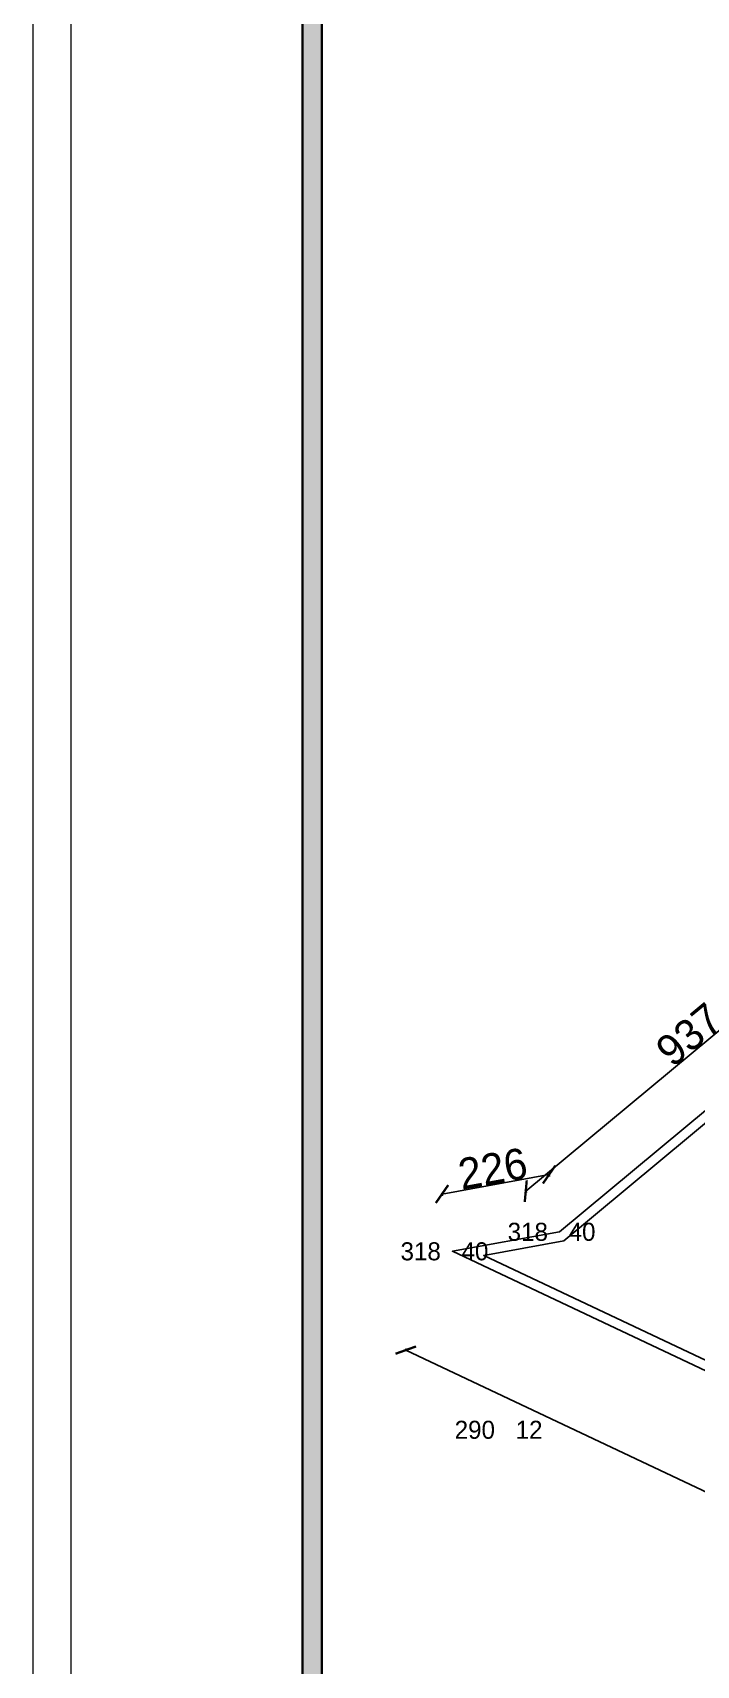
# Model space of a CAD drawing. Extents: x 775040 to 808375, y 4159409 to 4163651.
# Drawn here: x 775987 to 776331, y 4162011 to 4162858 of the extents above; entities that cross this region are included whole.
import ezdxf

# ---------------------------------------------------------------- set-up
doc = ezdxf.new("R2010")
doc.units = 0
doc.header["$MEASUREMENT"] = 0
doc.header["$PDMODE"] = 3
doc.linetypes.add('DUZ', pattern=[500, 500])
doc.layers.get('0').update_dxf_attribs({"linetype": 'DUZ'})
for name, color, linetype, lineweight in [('KALIN', 30, 'Continuous', 18), ('NKOT', 1, 'Continuous', 0), ('Z_antet', 31, 'Continuous', 30), ('Z_dış ölçü', 115, 'Continuous', 25), ('Z_iç ölçü yatay', 75, 'Continuous', 20)]:
    doc.layers.add(name, color=color, linetype=linetype, lineweight=lineweight)
doc.dimstyles.new('ölçü 200', dxfattribs={"dimscale": 4, "dimtxt": 4, "dimasz": 2, "dimexe": 0.1, "dimexo": 0.2, "dimgap": 0.05, "dimtad": 1, "dimdec": 0, "dimlfac": 4, "dimzin": 9, "dimdsep": 46, "dimtxsty": 'Standard', "dimblk1": 'ARCHTICK', "dimblk2": 'ARCHTICK', "dimsah": 1, "dimcen": 0, "dimadec": 0, "dimazin": 0, "dimtfac": 1, "dimtdec": 0, "dimtix": 1, "dimtofl": 0, "dimtmove": 1, "dimatfit": 3, "dimldrblk": 'ARCHTICK', "dimfxl": 0, "dimtolj": 1, "dimtzin": 0, "dimarcsym": 0})

# ---------------------------------------------------------------- blocks, each defined once
blk = doc.blocks.new('_ARCHTICK')
at = {"color": 0, "linetype": 'ByBlock', "const_width": 0.15}
blk.add_lwpolyline([(-0.5, -0.5), (0.5, 0.5)], dxfattribs=at)
blk = doc.blocks.new('*D1185')
at = {"layer": 'Defpoints', "color": 0, "transparency": 16777216}
for p in [(776440.09, 4162385.51), (776242.4, 4162256.75), (776259.95, 4162235.66)]:
    blk.add_point(p, dxfattribs=at)
at = {"layer": 'Z_iç ölçü yatay', "color": 0, "lineweight": -2, "transparency": 16777216}
for p, q in [((776422.54, 4162406.6), (776242.4, 4162256.75)), ((776423.18, 4162405.83), (776422.29, 4162406.91)), ((776243.04, 4162255.98), (776242.15, 4162257.06))]:
    blk.add_line(p, q, dxfattribs=at)
at = {"layer": 'Z_iç ölçü yatay', "color": 0, "lineweight": -2, "transparency": 16777216, "xscale": 8, "yscale": 8, "zscale": 8}
for p, rotation in [((776422.54, 4162406.6), 39.75628634821316), ((776242.4, 4162256.75), 219.7562863482131)]:
    blk.add_blockref('_ARCHTICK', p, dxfattribs=dict(at, rotation=rotation))
at = {"layer": 'Z_iç ölçü yatay', "color": 0, "transparency": 16777216, "insert": (776327.23, 4162337.98), "char_height": 16, "attachment_point": 5, "rotation": 39.75629}
blk.add_mtext('\\A1;937', dxfattribs=at)
blk = doc.blocks.new('*D1186')
at = {"layer": 'Defpoints', "color": 0, "transparency": 16777216}
for p in [(776198.97, 4162255.27), (776259.95, 4162235.66), (776204.38, 4162225.54)]:
    blk.add_point(p, dxfattribs=at)
at = {"layer": 'Z_iç ölçü yatay', "color": 0, "lineweight": -2, "transparency": 16777216}
for p, q in [((776254.54, 4162265.39), (776198.97, 4162255.27)), ((776254.72, 4162264.41), (776254.47, 4162265.78)), ((776199.15, 4162254.29), (776198.9, 4162255.66))]:
    blk.add_line(p, q, dxfattribs=at)
at = {"layer": 'Z_iç ölçü yatay', "color": 0, "lineweight": -2, "transparency": 16777216, "xscale": 8, "yscale": 8, "zscale": 8}
for p, rotation in [((776254.54, 4162265.39), 10.32026793344293), ((776198.97, 4162255.27), 190.3202679334429)]:
    blk.add_blockref('_ARCHTICK', p, dxfattribs=dict(at, rotation=rotation))
at = {"layer": 'Z_iç ölçü yatay', "color": 0, "transparency": 16777216, "insert": (776225.28, 4162268.4), "char_height": 16, "attachment_point": 5, "rotation": 10.32027}
blk.add_mtext('\\A1;226', dxfattribs=at)
blk = doc.blocks.new('*D1187')
at = {"layer": 'Defpoints', "color": 0, "transparency": 16777216}
for p in [(776204.38, 4162225.54), (777701.69, 4161518.06), (777677.46, 4161466.77)]:
    blk.add_point(p, dxfattribs=at)
at = {"layer": 'Z_iç ölçü yatay', "color": 0, "lineweight": -2, "transparency": 16777216}
for p, q in [((776180.58, 4162175.16), (776179.98, 4162173.89)), ((776180.15, 4162174.25), (777677.46, 4161466.77)), ((777677.88, 4161467.68), (777677.29, 4161466.41))]:
    blk.add_line(p, q, dxfattribs=at)
at = {"layer": 'Z_iç ölçü yatay', "color": 0, "lineweight": -2, "transparency": 16777216, "xscale": 8, "yscale": 8, "zscale": 8}
for p, rotation in [((776180.15, 4162174.25), 154.7091750092404), ((777677.46, 4161466.77), 334.7091750092404)]:
    blk.add_blockref('_ARCHTICK', p, dxfattribs=dict(at, rotation=rotation))
at = {"layer": 'Z_iç ölçü yatay', "color": 0, "transparency": 16777216, "insert": (776932.31, 4161827.93), "char_height": 16, "attachment_point": 5, "rotation": 334.70918}
blk.add_mtext('\\A1;6624', dxfattribs=at)

msp = doc.modelspace()

# ---------------------------------------------------------------- hatches: boundary and pattern name
at = {"layer": 'Z_antet'}
msp.add_hatch(color=256, dxfattribs=at).paths.add_polyline_path([(776136.59, 4159743.65), (776136.59, 4159438.75), (779787.64, 4159438.75), (779787.64, 4163258.75), (776136.59, 4163258.75), (776136.59, 4159741.15), (776126.59, 4159741.15), (776126.59, 4163268.75), (779797.64, 4163268.75), (779797.64, 4159428.75), (776126.59, 4159428.75), (776126.59, 4159743.65)])

# ---------------------------------------------------------------- linework, layer by layer
at = {"layer": 'KALIN'}
msp.add_lwpolyline([(775986.59, 4163288.75), (775986.59, 4159408.75), (779817.64, 4159408.75), (779817.64, 4163288.75)], close=True, dxfattribs=at)
msp.add_lwpolyline([(776006.59, 4159741.15), (776006.59, 4163288.75), (779817.64, 4163288.75), (779817.64, 4159408.75), (776006.59, 4159408.75), (776006.59, 4159743.65)], dxfattribs=at)
at = {"layer": 'Z_antet'}
msp.add_lwpolyline([(776136.59, 4159743.65), (776136.59, 4159438.75), (779787.64, 4159438.75), (779787.64, 4163258.75), (776136.59, 4163258.75), (776136.59, 4159741.15), (776126.59, 4159741.15), (776126.59, 4163268.75), (779797.64, 4163268.75), (779797.64, 4159428.75), (776126.59, 4159428.75), (776126.59, 4159743.65)], close=True, dxfattribs=at)
at = {"layer": 'Z_dış ölçü', "color": 3, "linetype": 'Continuous'}
for points in [[(777331.31, 4162824.1), (776962.38, 4162810.5), (776800.62, 4162807.37), (776680.09, 4162805.04), (776562.96, 4162569.69), (776440.09, 4162385.51), (776259.95, 4162235.66), (776204.38, 4162225.54), (777701.69, 4161518.06), (777638.86, 4162781.19), (777636.17, 4162835.34)], [(777331.31, 4162819.1), (776962.52, 4162805.5), (776800.72, 4162802.37), (776683.22, 4162800.1), (776567.3, 4162567.18), (776443.84, 4162382.13), (776262.14, 4162230.97), (776220.6, 4162223.41), (777696.28, 4161526.14), (777633.87, 4162780.95), (777631.42, 4162830.17), (777567.45, 4162827.81)]]:
    msp.add_lwpolyline(points, dxfattribs=at)

# ---------------------------------------------------------------- texts
at = {"layer": 'NKOT', "color": 3, "lineweight": 0}
for s, p in [('318', (776233, 4162230.97, -6.36)), ('40', (776264.64, 4162230.97, -6.36)), ('318', (776177.43, 4162220.85, -6.37)), ('40', (776209.07, 4162220.85, -6.37)), ('290', (776205.52, 4162128.21, -713.3)), ('12', (776237.16, 4162128.21, -713.3))]:
    msp.add_text(s, height=9.375, dxfattribs=at).set_placement(p)

# ---------------------------------------------------------------- dimensions: what is measured, and where the dimension line sits
at = {"layer": 'Z_iç ölçü yatay'}
for p1, p2, distance, picture, middle in [((776440.09, 4162385.51), (776259.95, 4162235.66), -27.44, '*D1185', (776327.23, 4162337.98)), ((776259.95, 4162235.66), (776204.38, 4162225.54), -30.22, '*D1186', (776225.28, 4162268.4)), ((776204.38, 4162225.54), (777701.69, 4161518.06), -56.72, '*D1187', (776932.31, 4161827.93))]:
    dim = msp.add_aligned_dim(p1=p1, p2=p2, distance=distance, dimstyle='ölçü 200', dxfattribs=at)
    dim.commit()
    dim.dimension.update_dxf_attribs({"geometry": picture, "text_midpoint": middle})

doc.saveas('drawing.dxf')
